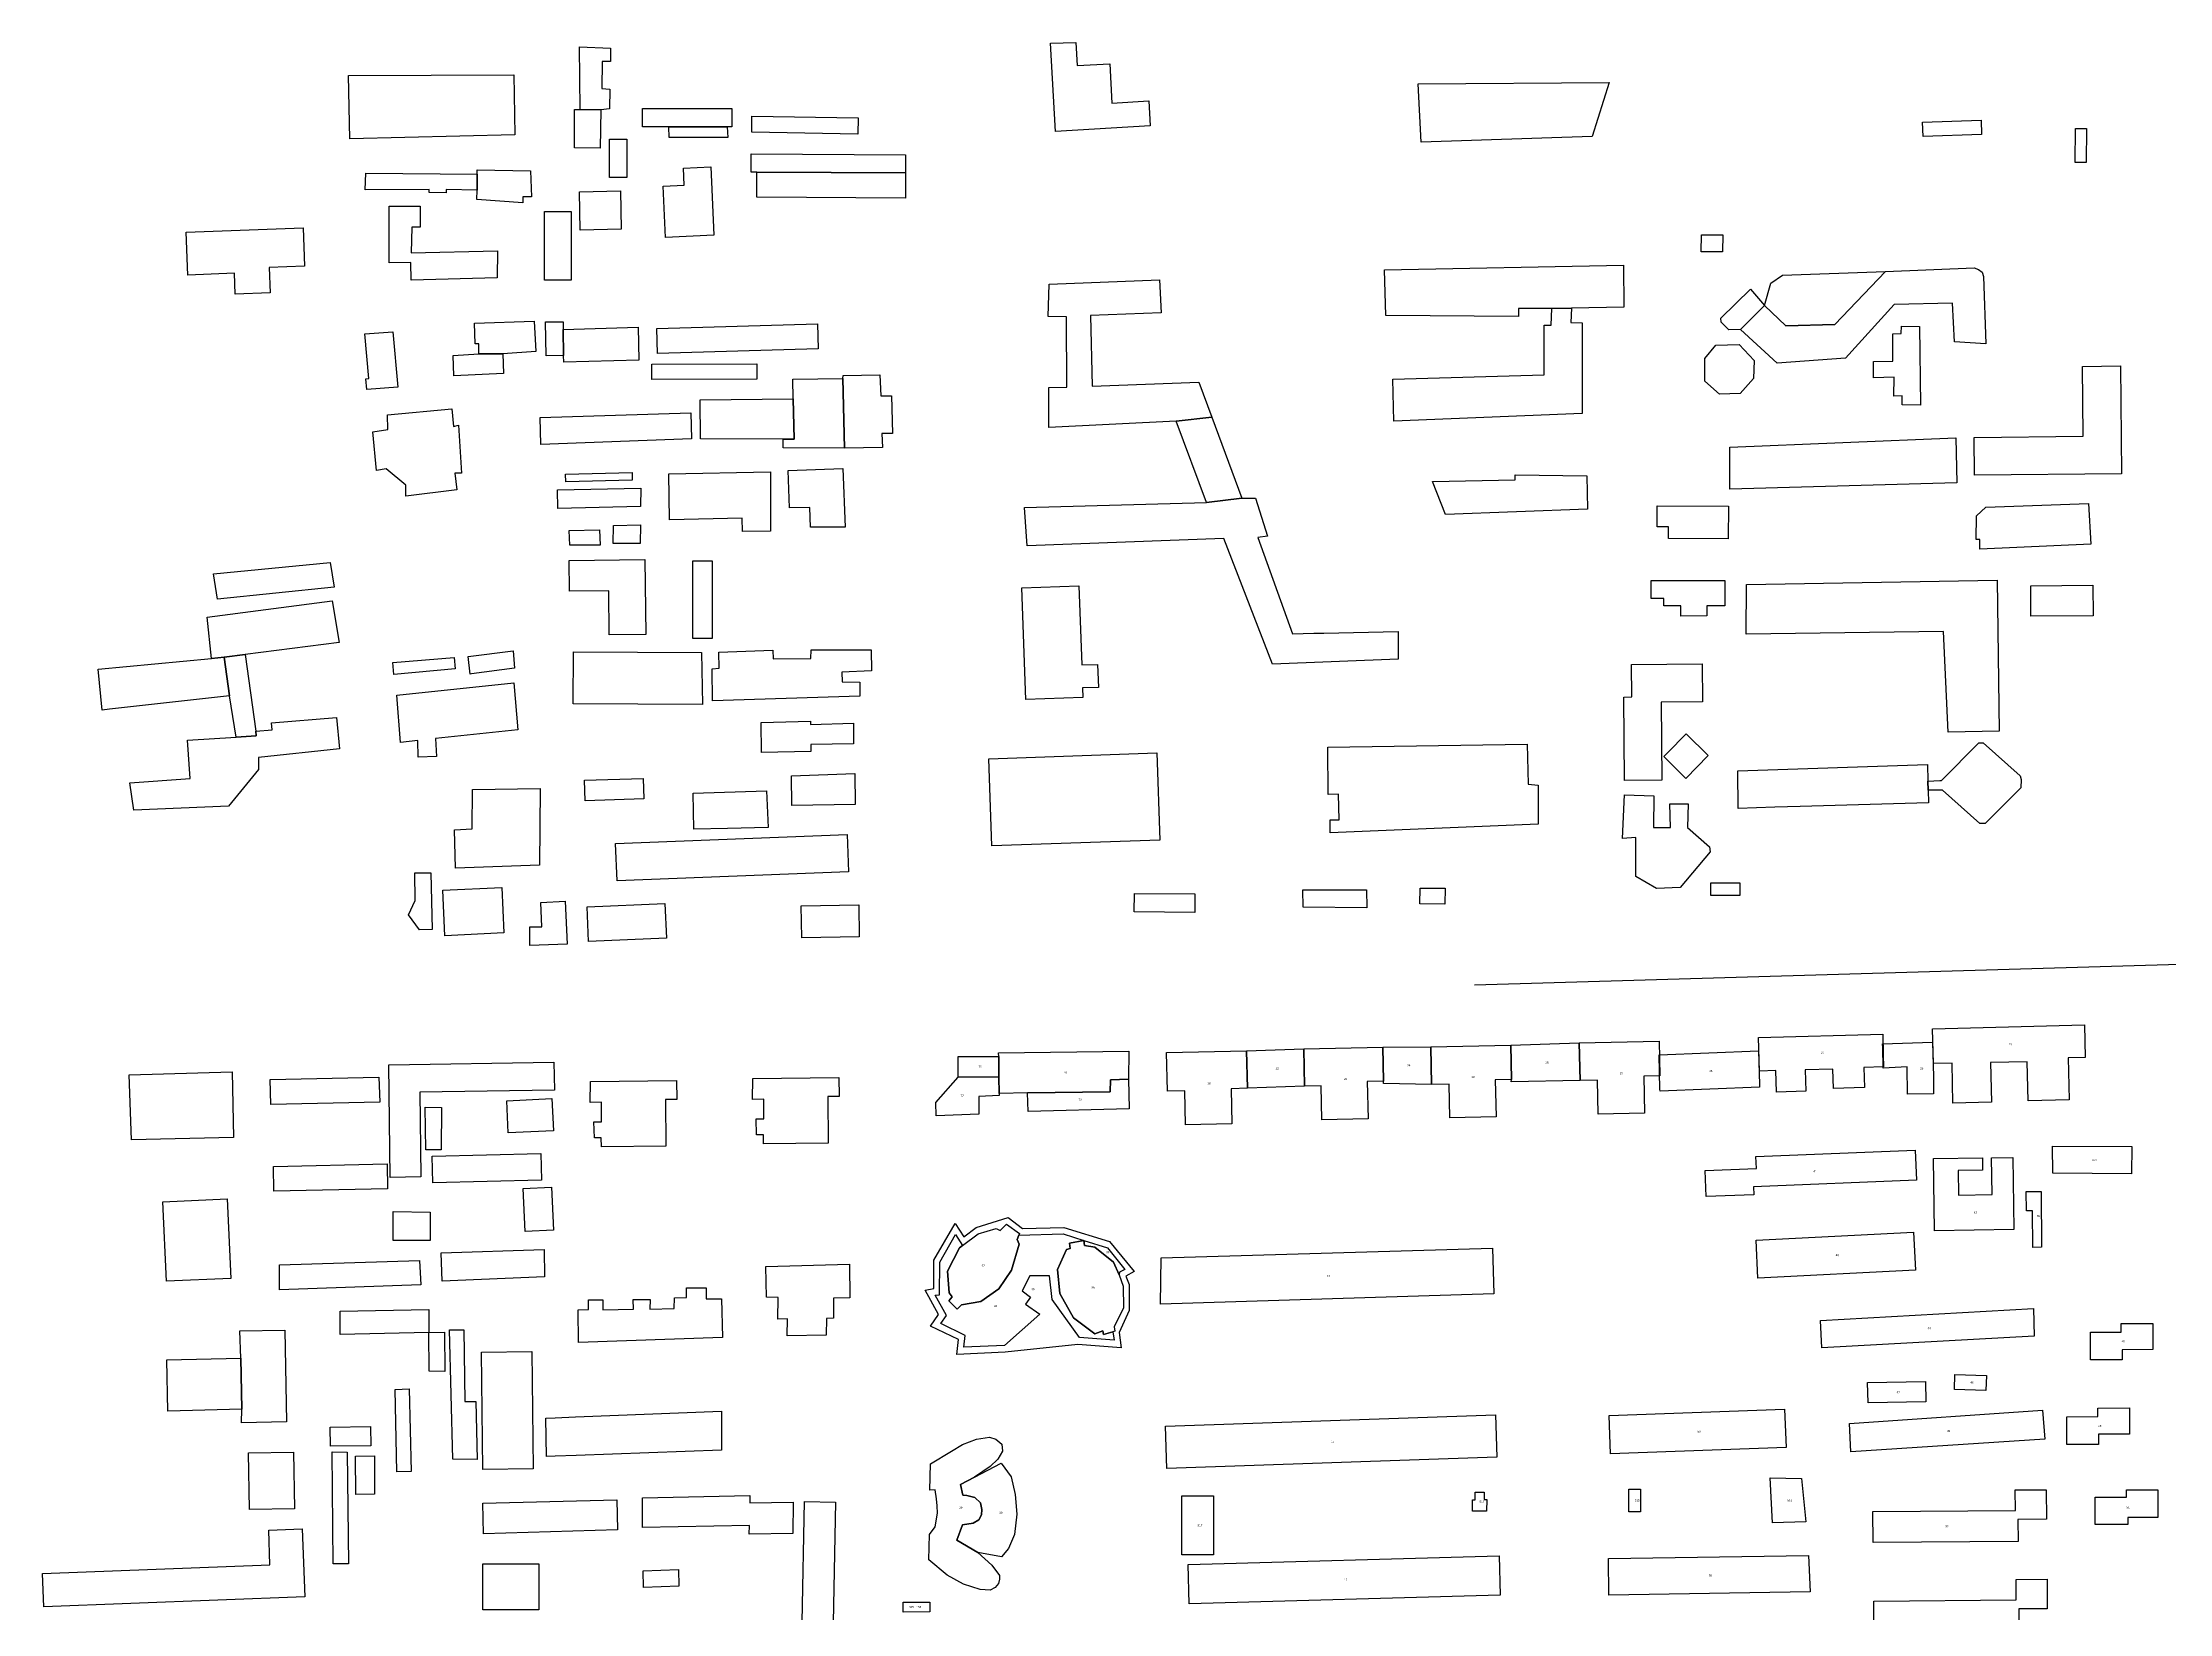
# Model space of a CAD drawing. Header units: inches. Extents: x 446772 to 450278, y 4426030 to 4428716.
# Drawn here: x 446772 to 447649, y 4427891 to 4428539 of the extents above; entities that cross this region are included whole.
import ezdxf

# ---------------------------------------------------------------- set-up
doc = ezdxf.new("R2010")
doc.units = ezdxf.units.IN
doc.header["$MEASUREMENT"] = 0
for name, color, linetype in [('BuildingCreator', 10, 'Continuous'), ('BuildingCreatorAnno', 10, 'Continuous'), ('BuildingNoTex', 10, 'Continuous'), ('Road3D', 10, 'Continuous')]:
    doc.layers.add(name, color=color, linetype=linetype)

msp = doc.modelspace()

# ---------------------------------------------------------------- linework, layer by layer
at = {"layer": 'BuildingCreator'}
for points in [[(447530.89, 4428130.2), (447531.05, 4428121.68), (447531.23, 4428116.66), (447523.13, 4428116.42), (447523.34, 4428108.11), (447510.57, 4428107.77), (447510.37, 4428115.7), (447498.96, 4428115.4), (447499.18, 4428106.6), (447487.03, 4428106.28), (447486.81, 4428115.12), (447480.01, 4428114.94), (447479.67, 4428128.81)], [(447614.18, 4428133.97), (447614.5, 4428120.57), (447607.43, 4428120.39), (447607.84, 4428103.04), (447590.91, 4428102.61), (447590.52, 4428118.78), (447575.41, 4428118.4), (447575.79, 4428102.12), (447559.9, 4428101.72), (447559.51, 4428118.24), (447551.83, 4428118.05), (447551.48, 4428132.4)], [(447149.47, 4428112.46), (447149.42, 4428120.86), (447166.17, 4428120.97), (447166.21, 4428112.56)], [(447212.27, 4428111.31), (447212.21, 4428106.29), (447178.07, 4428105.89), (447166.38, 4428105.65), (447166.21, 4428112.56), (447166.17, 4428120.97), (447166.14, 4428122.38), (447219.84, 4428123.19), (447219.76, 4428111.59)], [(447268.48, 4428123.24), (447268.83, 4428107.91), (447262.08, 4428107.55), (447262.37, 4428093.12), (447243.28, 4428092.73), (447243.02, 4428106.72), (447235.78, 4428106.57), (447235.47, 4428122.56)], [(447292.07, 4428124.11), (447292.39, 4428108.64), (447268.83, 4428107.91), (447268.48, 4428123.24)], [(447324.61, 4428124.78), (447324.88, 4428110.72), (447318.26, 4428110.58), (447318.55, 4428095.25), (447299.47, 4428094.86), (447299.2, 4428108.84), (447292.39, 4428108.64), (447292.07, 4428124.11)], [(447324.88, 4428110.72), (447324.61, 4428124.78), (447344.47, 4428124.95), (447344.77, 4428109.42), (447324.89, 4428109.77)], [(447377.41, 4428125.62), (447377.69, 4428111.44), (447371.06, 4428111.31), (447371.36, 4428095.98), (447352.28, 4428095.59), (447352.01, 4428109.57), (447344.77, 4428109.42), (447344.47, 4428124.95)], [(447377.69, 4428111.44), (447377.41, 4428125.62), (447405.73, 4428126.51), (447406.03, 4428110.99), (447377.67, 4428110.45)], [(447438.67, 4428127.19), (447438.94, 4428113.01), (447432.32, 4428112.87), (447432.61, 4428097.54), (447413.53, 4428097.15), (447413.26, 4428111.13), (447406.03, 4428110.99), (447405.73, 4428126.51)], [(447438.94, 4428107.45), (447438.67, 4428121.63), (447479.67, 4428123.26), (447480.01, 4428109.38), (447480.06, 4428108.31), (447439.03, 4428106.67)], [(447551.48, 4428126.85), (447551.83, 4428112.49), (447551.84, 4428105.53), (447541.16, 4428105.34), (447540.97, 4428116.66), (447531.05, 4428116.13), (447530.89, 4428124.64), (447530.88, 4428126.13)], [(447166.39, 4428104.84), (447157.92, 4428104.4), (447157.98, 4428097.11), (447140.33, 4428096.49), (447140.18, 4428101.94), (447149.47, 4428112.46), (447166.21, 4428112.56), (447166.38, 4428105.65)], [(447212.21, 4428106.29), (447212.27, 4428111.31), (447219.76, 4428111.59), (447220.07, 4428099.3), (447178.29, 4428098.29), (447178.07, 4428105.89)], [(447458.11, 4428063.12), (447457.69, 4428073.87), (447478.78, 4428074.73), (447478.59, 4428079.66), (447544.36, 4428082.33), (447544.85, 4428069.86), (447477.59, 4428067.14), (447477.72, 4428063.92)], [(447584.94, 4428049.55), (447552.24, 4428049.05), (447551.83, 4428078.82), (447572.01, 4428079.13), (447572.08, 4428074.04), (447562.01, 4428073.89), (447562.15, 4428063.8), (447576.02, 4428064.01), (447575.81, 4428079.18), (447584.53, 4428079.31)], [(447633.68, 4428083.82), (447633.6, 4428072.52), (447601.07, 4428072.75), (447601.02, 4428084.01)], [(447596.48, 4428042.22), (447592.81, 4428042.19), (447592.68, 4428057.28), (447590.17, 4428057.25), (447590.1, 4428065.23), (447596.27, 4428065.3)], [(447175.98, 4428049.92), (447193.06, 4428050.34), (447211.89, 4428044.62), (447222.12, 4428032.31), (447218.57, 4428030.27), (447219.96, 4428026.83), (447219.97, 4428016.18), (447215.94, 4428007.16), (447216.69, 4428000.74), (447198.8, 4428002.1), (447168.89, 4427998.95), (447148.96, 4427998.03), (447149.62, 4428004.21), (447138.02, 4428009.65), (447141.32, 4428014.56), (447135.83, 4428024.55), (447139.37, 4428025.22), (447139.45, 4428036.89), (447148.2, 4428051.99), (447151.83, 4428046.57), (447156.94, 4428050.39), (447170.09, 4428054.53)], [(447157.73, 4428047.8), (447165.18, 4428050), (447166.8, 4428049.22), (447169.43, 4428051.8), (447174.73, 4428047.89), (447174.44, 4428047.21), (447173.8, 4428045.4), (447174.6, 4428043.47), (447171.5, 4428032.77), (447166.27, 4428025.14), (447158.75, 4428019.92), (447150.79, 4428018.57), (447149.09, 4428016.71), (447145.63, 4428020.13), (447146.97, 4428021.78), (447145.75, 4428023.52), (447144.99, 4428032.38), (447149.93, 4428042.07), (447151.18, 4428042.99)], [(447213.81, 4428003.87), (447199.52, 4428005.06), (447188.18, 4428020.7), (447187.12, 4428030.49), (447179.01, 4428030.4), (447175.87, 4428024.22), (447179.36, 4428021.62), (447177.21, 4428018.8), (447183.12, 4428014.62), (447168.54, 4428001.8), (447151.79, 4428001.05), (447152.37, 4428005.89), (447142.23, 4428010.77), (447144.65, 4428014.06), (447139.96, 4428022.56), (447141.77, 4428022.65), (447141.86, 4428036.1), (447148.31, 4428047.47), (447151.18, 4428042.99), (447149.93, 4428042.07), (447144.99, 4428032.38), (447145.75, 4428023.52), (447146.97, 4428021.78), (447145.63, 4428020.13), (447149.09, 4428016.71), (447150.79, 4428018.57), (447158.75, 4428019.92), (447166.27, 4428025.14), (447171.5, 4428032.77), (447174.6, 4428043.47), (447173.8, 4428045.4), (447174.44, 4428047.21), (447192.74, 4428047.74), (447201.26, 4428045.06), (447195.39, 4428043.95), (447195.63, 4428041.69), (447194.09, 4428041.3), (447190.39, 4428033.06), (447191.4, 4428023.14), (447196.97, 4428013.12), (447205.89, 4428006.61), (447209.08, 4428007.79), (447209.38, 4428006.26), (447213.22, 4428007.43)], [(447217.58, 4428026.25), (447217.64, 4428017.3), (447213.86, 4428009.41), (447214.05, 4428007.66), (447213.22, 4428007.43), (447209.38, 4428006.26), (447209.08, 4428007.79), (447205.89, 4428006.61), (447196.97, 4428013.12), (447191.4, 4428023.14), (447190.39, 4428033.06), (447194.09, 4428041.3), (447195.63, 4428041.69), (447195.39, 4428043.95), (447201.26, 4428045.06), (447201.53, 4428042.92), (447205.84, 4428042.23), (447213.53, 4428036.13), (447215.82, 4428030.83)], [(447215.82, 4428030.83), (447213.53, 4428036.13), (447205.84, 4428042.23), (447201.53, 4428042.92), (447201.26, 4428045.06), (447211.05, 4428041.98), (447218.25, 4428033.11), (447215.98, 4428032)], [(447232.93, 4428018.84), (447233.23, 4428037.83), (447369.89, 4428041.82), (447370.43, 4428023)], [(447479.43, 4428029.47), (447478.64, 4428045.14), (447543.57, 4428048.53), (447544.37, 4428032.86)], [(447505.84, 4428000.72), (447505.25, 4428012.11), (447593.14, 4428017.05), (447593.4, 4428005.62)], [(447616.59, 4427995.76), (447616.59, 4428007.27), (447629.3, 4428007.29), (447629.3, 4428010.84), (447642.34, 4428010.86), (447642.34, 4428000.02), (447629.64, 4428000.01), (447629.64, 4427995.77)], [(447573.49, 4427983.24), (447560.49, 4427983.64), (447560.68, 4427989.73), (447573.68, 4427989.33)], [(447524.84, 4427978.09), (447524.69, 4427986.43), (447548.54, 4427986.88), (447548.69, 4427978.53)], [(447235.56, 4427951.05), (447234.99, 4427968.51), (447371.09, 4427973.18), (447371.66, 4427955.72)], [(447418.53, 4427957.03), (447418, 4427972.81), (447490.37, 4427975.5), (447491.11, 4427959.62)], [(447517.74, 4427957.92), (447517.22, 4427969.58), (447596.86, 4427975.1), (447597.78, 4427963.15)], [(447632.68, 4427965.12), (447619.98, 4427965.11), (447619.98, 4427960.87), (447606.93, 4427960.86), (447606.93, 4427972.37), (447619.64, 4427972.39), (447619.64, 4427975.95), (447632.68, 4427975.96)], [(447146.68, 4427958.15), (447151.27, 4427960.86), (447157.04, 4427963.05), (447162.41, 4427963.91), (447165.04, 4427963.07), (447167.4, 4427961.1), (447167.75, 4427958.2), (447165.86, 4427954.81), (447162.64, 4427951.83), (447156.14, 4427947.37), (447150.44, 4427944.34), (447151.43, 4427940.04), (447153, 4427939.85), (447156.37, 4427939.09), (447158.66, 4427936.83), (447159.23, 4427934.15), (447159.05, 4427931.84), (447157.96, 4427929.79), (447155.67, 4427928.41), (447151.21, 4427927.72), (447148.85, 4427921.48), (447157.61, 4427916.36), (447163.39, 4427911.18), (447166.46, 4427906.84), (447166.56, 4427905.35), (447166.07, 4427903.63), (447164.68, 4427901.95), (447162.61, 4427900.79), (447158.5, 4427901.08), (447151.66, 4427903.33), (447144.95, 4427907), (447137.28, 4427913.34), (447137.61, 4427923.79), (447140.01, 4427926.9), (447140.88, 4427932.52), (447140.75, 4427935.65), (447140.47, 4427938.55), (447139.99, 4427942.23), (447137.77, 4427942.03), (447138.01, 4427952.87)], [(447150.44, 4427944.34), (447156.14, 4427947.37), (447167.18, 4427953.21), (447171.3, 4427947.53), (447173.01, 4427940.3), (447173.72, 4427932.2), (447172.73, 4427923.83), (447170.17, 4427918), (447167.32, 4427914.59), (447157.61, 4427916.36), (447148.85, 4427921.48), (447151.21, 4427927.72), (447155.67, 4427928.41), (447157.96, 4427929.79), (447159.05, 4427931.84), (447159.23, 4427934.15), (447158.66, 4427936.83), (447156.37, 4427939.09), (447153, 4427939.85), (447151.43, 4427940.04)], [(447485.39, 4427928.57), (447484.52, 4427947.13), (447497.41, 4427946.93), (447499.16, 4427929.03)], [(447241.76, 4427915.42), (447241.76, 4427939.67), (447254.73, 4427939.69), (447254.73, 4427915.44)], [(447366.49, 4427938.27), (447367.55, 4427938.27), (447367.5, 4427933.35), (447361.61, 4427933.34), (447361.61, 4427938.12), (447362.76, 4427938.1), (447362.73, 4427941.25), (447366.49, 4427941.31)], [(447426.22, 4427933.1), (447426.13, 4427942.47), (447430.95, 4427942.52), (447431.04, 4427933.16)], [(447526.92, 4427920.48), (447526.85, 4427933.26), (447585.63, 4427933.68), (447585.58, 4427942.15), (447598.4, 4427942.24), (447598.47, 4427930.06), (447586.72, 4427929.97), (447586.77, 4427920.9)], [(447618.62, 4427927.85), (447618.62, 4427939.19), (447631.5, 4427939.21), (447631.5, 4427942.26), (447644.37, 4427942.27), (447644.37, 4427930.76), (447632.01, 4427930.74), (447632.01, 4427927.86)], [(447244.73, 4427895.22), (447244.3, 4427911.44), (447372.68, 4427915.02), (447373.11, 4427898.81)], [(447417.87, 4427898.76), (447417.72, 4427913.86), (447500.28, 4427915.06), (447500.95, 4427900.18)], [(447527.26, 4427883.57), (447527.19, 4427896.35), (447585.96, 4427896.77), (447585.92, 4427905.24), (447598.74, 4427905.33), (447598.81, 4427893.15), (447587.06, 4427893.06), (447587.11, 4427883.99)], [(447126.71, 4427891.81), (447126.71, 4427895.9), (447137.82, 4427895.91), (447137.82, 4427891.83)], [(447126.71, 4427891.81), (447126.71, 4427895.9), (447137.82, 4427895.91), (447137.82, 4427891.83)]]:
    msp.add_lwpolyline(points, close=True, dxfattribs=at)
at = {"layer": 'BuildingNoTex'}
for points in [[(447006.05, 4428536.85), (447006.01, 4428531.3), (447002.51, 4428531.32), (447002.43, 4428520.11), (447005.67, 4428519.87), (447005.62, 4428511.77), (447001.98, 4428511.34), (446993.53, 4428511.48), (446993.15, 4428537.36)], [(447198.05, 4428539.11), (447198.6, 4428529.61), (447211.96, 4428530.4), (447212.89, 4428514.18), (447228.06, 4428515.07), (447228.65, 4428504.79), (447189.6, 4428502.49), (447187.54, 4428538.81)], [(446966.53, 4428501.03), (446898.52, 4428499.35), (446897.92, 4428525.58), (446966.15, 4428525.82)], [(447411.06, 4428500.34), (447340.46, 4428498.08), (447339.22, 4428522.05), (447418.09, 4428522.67)], [(447001.98, 4428511.34), (447001.7, 4428495.58), (446991.19, 4428495.64), (446991.13, 4428511.51), (446993.53, 4428511.48)], [(447056.02, 4428511.92), (447056.05, 4428504.37), (447054.16, 4428504.38), (447030.14, 4428504.31), (447019.21, 4428504.35), (447019.18, 4428511.9)], [(447108.16, 4428508.06), (447108.02, 4428501.29), (447064.27, 4428502.2), (447064.33, 4428508.69)], [(447571.66, 4428501.15), (447547.53, 4428500.34), (447547.33, 4428506.33), (447571.47, 4428507.14)], [(447012.81, 4428483.41), (447005.57, 4428483.4), (447005.58, 4428499.2), (447012.81, 4428499.21)], [(447054.39, 4428499.95), (447030.21, 4428499.91), (447030.14, 4428504.31), (447054.16, 4428504.38)], [(447615.05, 4428503.65), (447614.84, 4428489.59), (447610.25, 4428489.66), (447610.47, 4428503.72)], [(447127.73, 4428492.87), (447127.67, 4428485.32), (447066.32, 4428485.68), (447064, 4428485.67), (447064.05, 4428493.22)], [(446950.94, 4428478.25), (446938.16, 4428478.47), (446938.15, 4428477.14), (446931.14, 4428477.29), (446931.15, 4428478.51), (446904.73, 4428478.43), (446905.04, 4428485.2), (446951.03, 4428484.83)], [(446973.02, 4428486.2), (446973.38, 4428475.43), (446969.79, 4428475.45), (446969.85, 4428473.01), (446950.89, 4428474.34), (446950.94, 4428478.25), (446951.03, 4428484.83), (446951.06, 4428486.66)], [(447048.6, 4428459.63), (447028.66, 4428458.75), (447027.76, 4428479.92), (447036.41, 4428480.31), (447036.11, 4428487.32), (447047.4, 4428487.82)], [(447127.67, 4428485.32), (447127.68, 4428474.96), (447066.4, 4428475.3), (447066.32, 4428485.68)], [(446927.53, 4428471.66), (446927.47, 4428463), (446923.97, 4428463.02), (446923.72, 4428452.37), (446959.37, 4428453.17), (446959.29, 4428442.07), (446923.81, 4428441.05), (446923.69, 4428448.37), (446914.72, 4428448.31), (446914.71, 4428471.62)], [(447010.4, 4428462.11), (446993.51, 4428461.74), (446993.19, 4428477.59), (447010.08, 4428477.96)], [(446865.12, 4428446.3), (446865.52, 4428435.85), (446851.19, 4428435.28), (446850.86, 4428443.96), (446831.62, 4428443.19), (446830.94, 4428460.84), (446879.18, 4428462.76), (446879.79, 4428446.88)], [(446989.83, 4428469.46), (446989.83, 4428441.13), (446978.78, 4428441.11), (446978.78, 4428469.45)], [(447464.92, 4428459.82), (447464.87, 4428452.8), (447456.03, 4428452.85), (447456.08, 4428459.87)], [(447402.45, 4428429.58), (447394.38, 4428429.47), (447380.59, 4428429.39), (447380.57, 4428426.11), (447325.93, 4428426.48), (447325.37, 4428445.44), (447424.02, 4428447.23), (447424.13, 4428429.94)], [(447572.5, 4428442.58), (447573.42, 4428414.87), (447560.54, 4428415.63), (447559.74, 4428431.67), (447535.7, 4428431.01), (447515.6, 4428408.89), (447487.41, 4428406.89), (447472.29, 4428420.83), (447482.18, 4428430.68), (447490.98, 4428422.32), (447511.11, 4428422.83), (447532.04, 4428444.72), (447568.67, 4428446.19), (447570.47, 4428445.52), (447571.9, 4428444.39)], [(447532.04, 4428444.72), (447511.11, 4428422.83), (447490.98, 4428422.32), (447482.18, 4428430.68), (447484.7, 4428439.81), (447489.56, 4428443.21)], [(447204.1, 4428426.51), (447204.75, 4428397.42), (447248.69, 4428399.06), (447254.06, 4428384.63), (447239.43, 4428382.91), (447186.92, 4428380.4), (447186.89, 4428396.87), (447194.23, 4428396.92), (447194.18, 4428426), (447186.65, 4428426.14), (447187.04, 4428439.52), (447232.58, 4428441.22), (447233.25, 4428427.68)], [(447472.29, 4428420.83), (447467.39, 4428420.68), (447464.23, 4428423.84), (447464.09, 4428425.5), (447476.32, 4428437.38), (447482.18, 4428430.68)], [(447394.38, 4428429.47), (447402.45, 4428429.58), (447402.24, 4428423.59), (447406.95, 4428423.54), (447406.97, 4428386.16), (447329.19, 4428382.92), (447328.78, 4428400.28), (447391.21, 4428402.12), (447391.24, 4428422.49), (447394.13, 4428422.49)], [(446918.3, 4428396.99), (446905.47, 4428395.95), (446905.07, 4428400.39), (446906.36, 4428400.49), (446904.69, 4428418.93), (446916.15, 4428419.87)], [(446975.15, 4428411.67), (446961.52, 4428410.77), (446951.64, 4428410.69), (446951.67, 4428414.8), (446950.22, 4428414.81), (446949.85, 4428423.35), (446974.47, 4428424.22)], [(446986.6, 4428410.08), (446979.43, 4428409.97), (446979.24, 4428423.87), (446986.41, 4428423.98), (446986.46, 4428420.81)], [(447017.71, 4428408.1), (446986.74, 4428407.32), (446986.6, 4428410.08), (446986.46, 4428420.81), (447017.39, 4428421.72)], [(447091.74, 4428412.79), (447025.36, 4428410.86), (447025.08, 4428421.17), (447091.45, 4428423.1)], [(447546.05, 4428422.05), (447546.52, 4428389.49), (447538.97, 4428389.66), (447538.97, 4428393.36), (447535.56, 4428393.25), (447535.66, 4428401.11), (447527.08, 4428400.89), (447527.08, 4428407.6), (447535.14, 4428407.72), (447535.04, 4428418.98), (447538.51, 4428419.13), (447538.61, 4428422.13)], [(446961.8, 4428402.55), (446941.36, 4428401.67), (446941.08, 4428409.99), (446951.64, 4428410.69), (446961.52, 4428410.77)], [(447472.04, 4428394.34), (447463.56, 4428394.12), (447457.57, 4428399.48), (447457.57, 4428408.79), (447462.12, 4428414.37), (447471.63, 4428414.59), (447477.83, 4428407.99), (447477.63, 4428400.54)], [(447066.4, 4428400.24), (447023.07, 4428400.17), (447023.07, 4428406.5), (447066.4, 4428406.57)], [(447101.87, 4428400.5), (447102.51, 4428371.79), (447077.29, 4428372), (447077.25, 4428375.49), (447081.81, 4428375.48), (447081.44, 4428392.11), (447081.29, 4428400.26)], [(447121.98, 4428393.44), (447122.38, 4428377.9), (447118.02, 4428377.92), (447118.24, 4428372.04), (447102.51, 4428371.79), (447101.87, 4428400.5), (447101.95, 4428401.76), (447117.17, 4428402.01), (447117.53, 4428393.46)], [(447629.39, 4428361.28), (447568.77, 4428360.64), (447568.62, 4428376.27), (447613.67, 4428376.75), (447613.4, 4428405.55), (447628.98, 4428405.72)], [(447081.81, 4428375.48), (447077.25, 4428375.49), (447043.2, 4428375.7), (447043.04, 4428391.71), (447081.44, 4428392.11)], [(446940.52, 4428387.99), (446941.26, 4428380.82), (446943.28, 4428381.37), (446944.57, 4428361.51), (446941.81, 4428361.5), (446942.54, 4428354.7), (446921.56, 4428352.09), (446921.56, 4428356.5), (446913.46, 4428363.3), (446909.41, 4428362.55), (446907.94, 4428378.55), (446914.2, 4428379.48), (446914.01, 4428385.55)], [(447039.37, 4428375.61), (446977.21, 4428373.39), (446977.03, 4428384.49), (447039.19, 4428386.37)], [(447254.06, 4428384.63), (447266.47, 4428351.23), (447251.85, 4428349.43), (447239.43, 4428382.91)], [(447467.89, 4428354.89), (447467.89, 4428372.25), (447561.13, 4428376.05), (447561.51, 4428357.47)], [(447014.92, 4428358.66), (446987.57, 4428357.92), (446987.42, 4428361.14), (447014.95, 4428361.77)], [(447072.07, 4428362.02), (447071.98, 4428337.6), (447060.52, 4428337.44), (447060.39, 4428342.99), (447030.38, 4428342.27), (447030.01, 4428361.25)], [(447101.93, 4428363.48), (447102.78, 4428339.28), (447088.59, 4428339.25), (447088.22, 4428347.35), (447079.85, 4428347.18), (447079.36, 4428362.61)], [(447409.07, 4428346.61), (447350.55, 4428344.46), (447345.17, 4428358.09), (447379.29, 4428358.76), (447379.25, 4428360.83), (447408.87, 4428360.45)], [(446984.12, 4428354.69), (447018.47, 4428355.34), (447018.42, 4428347.75), (446984.22, 4428346.96)], [(447266.47, 4428351.23), (447272.11, 4428351.2), (447277.03, 4428335.52), (447273.03, 4428334.99), (447287.36, 4428295.28), (447296.25, 4428295.46), (447300.35, 4428295.54), (447331.04, 4428296.15), (447331.01, 4428284.83), (447279.18, 4428282.71), (447259.01, 4428334.51), (447177.87, 4428331.52), (447176.87, 4428347.4), (447251.85, 4428349.43)], [(447467.27, 4428347.9), (447467.18, 4428334.46), (447442.47, 4428334.6), (447442.51, 4428339.39), (447437.85, 4428339.41), (447437.91, 4428348.06)], [(447615.81, 4428349.03), (447616.72, 4428332.26), (447570.99, 4428330.19), (447570.93, 4428334.19), (447569.52, 4428334.15), (447569.55, 4428343.85), (447573.5, 4428347.49)], [(447018.3, 4428332.54), (447007.1, 4428332.49), (447007.25, 4428339.96), (447018.44, 4428340.14)], [(447001.75, 4428331.86), (446989.18, 4428331.81), (446988.97, 4428337.92), (447001.5, 4428338.13)], [(446891.93, 4428314.53), (446843.84, 4428309.5), (446842.19, 4428320.01), (446890.28, 4428324.62)], [(447020.2, 4428325.91), (447020.57, 4428295), (447005.48, 4428294.79), (447005.27, 4428313.03), (446989.05, 4428312.82), (446988.9, 4428325.5)], [(447047.97, 4428293.33), (447039.95, 4428293.31), (447039.95, 4428325.37), (447047.97, 4428325.38)], [(447199.3, 4428315.08), (447200.48, 4428282.4), (447206.94, 4428282.64), (447207.28, 4428273.15), (447200.75, 4428272.91), (447200.89, 4428268.99), (447177.3, 4428268.11), (447175.65, 4428314.2)], [(447465.83, 4428317.3), (447465.83, 4428306.76), (447458.38, 4428306.75), (447458.38, 4428302.62), (447447.63, 4428302.6), (447447.63, 4428306.74), (447440.6, 4428306.73), (447440.6, 4428309.83), (447435.43, 4428309.82), (447435.43, 4428317.26)], [(447578.17, 4428317.44), (447578.91, 4428255.17), (447557.88, 4428254.73), (447556.03, 4428296.26), (447474.59, 4428295.05), (447474.73, 4428315.59)], [(447617.7, 4428302.71), (447592.06, 4428302.47), (447591.96, 4428315.07), (447617.6, 4428315.31)], [(446893.99, 4428291.63), (446855.31, 4428286.69), (446846.54, 4428285.57), (446841.35, 4428285.08), (446839.54, 4428302.09), (446891.11, 4428308.88)], [(446859.83, 4428253.24), (446851.52, 4428252.69), (446848.83, 4428269.7), (446846.54, 4428285.57), (446855.31, 4428286.69), (446859.64, 4428255.08)], [(446948.67, 4428278.77), (446948.07, 4428278.55), (446947.27, 4428285.88), (446965.9, 4428288.22), (446966.45, 4428281.11)], [(446990.57, 4428266.33), (446990.72, 4428287.86), (447043.6, 4428287.57), (447043.94, 4428266.04)], [(447113.52, 4428288.62), (447113.71, 4428279.96), (447101.4, 4428279.48), (447101.55, 4428275.48), (447108.9, 4428275.33), (447108.85, 4428269.56), (447048.15, 4428267.67), (447047.9, 4428280.88), (447050.81, 4428281.09), (447050.77, 4428287.75), (447073, 4428288.51), (447073.06, 4428284.96), (447088.71, 4428285.1), (447088.73, 4428288.65)], [(446848.83, 4428269.7), (446799.36, 4428264.12), (446796.21, 4428263.78), (446794.6, 4428280.7), (446841.35, 4428285.08), (446846.54, 4428285.57)], [(446941.88, 4428280.78), (446916.56, 4428278.47), (446916.26, 4428283.47), (446941.57, 4428285.55)], [(447439.76, 4428234.91), (447424.4, 4428234.78), (447424.15, 4428269.19), (447427.36, 4428269.21), (447427.26, 4428282.64), (447456.42, 4428282.88), (447456.53, 4428267.2), (447439.53, 4428267.06)], [(446933.81, 4428252.07), (446934.18, 4428244.63), (446926.66, 4428244.33), (446926.54, 4428251.22), (446919.43, 4428250.48), (446917.78, 4428270.02), (446966.11, 4428275.09), (446967.77, 4428255.65)], [(446848.41, 4428224.15), (446809.3, 4428222.46), (446807.71, 4428233.84), (446832.57, 4428235.53), (446831.47, 4428251.36), (446851.52, 4428252.69), (446859.83, 4428253.24), (446859.64, 4428255.08), (446866.45, 4428255.65), (446866.08, 4428258.5), (446892.97, 4428260.75), (446894.26, 4428247.78), (446860.75, 4428244.23), (446860.75, 4428239.26)], [(447088.52, 4428259.23), (447088.51, 4428257.79), (447106.21, 4428258.36), (447106.32, 4428249.92), (447088.71, 4428249.58), (447088.69, 4428246.69), (447068.35, 4428246.25), (447068.18, 4428258.68)], [(447458.95, 4428245.03), (447449.68, 4428235.63), (447440.57, 4428244.59), (447442.09, 4428246.13), (447449.84, 4428253.99)], [(447232.65, 4428210.2), (447163.31, 4428207.82), (447162.13, 4428243.73), (447231.46, 4428246.11)], [(447388.81, 4428232.86), (447388.81, 4428216.74), (447302.87, 4428213.21), (447302.87, 4428218.59), (447306.59, 4428218.59), (447306.39, 4428229.13), (447302.05, 4428228.92), (447301.94, 4428248.45), (447384.26, 4428249.81), (447384.67, 4428233.27)], [(447549.63, 4428230.78), (447549.56, 4428234.53), (447554.48, 4428234.69), (447555.16, 4428234.69), (447570.57, 4428250.36), (447572.36, 4428250.35), (447587.62, 4428236.63), (447588.08, 4428235.16), (447587.96, 4428231.73), (447573.24, 4428217.05), (447570.93, 4428217.06), (447555.56, 4428230.8), (447555.05, 4428230.8)], [(447019.79, 4428227.21), (446995.59, 4428226.42), (446995.32, 4428234.86), (447019.53, 4428235.65)], [(447106.98, 4428224.82), (447080.83, 4428224.41), (447080.74, 4428236.73), (447106.82, 4428237.59)], [(447549.73, 4428225.5), (447496.87, 4428223.97), (447486.35, 4428223.7), (447471.31, 4428223.23), (447471.16, 4428238.77), (447549.43, 4428241.41), (447549.56, 4428234.53), (447549.63, 4428230.78)], [(446976.68, 4428199.78), (446942.06, 4428198.62), (446941.69, 4428214.45), (446948.97, 4428214.88), (446949.06, 4428231.02), (446977.05, 4428231.43)], [(447054.25, 4428214.96), (447040.4, 4428214.7), (447040.16, 4428229.58), (447070.43, 4428230.52), (447071.01, 4428215.42)], [(447436.51, 4428228.44), (447436.31, 4428215.42), (447443.34, 4428215.43), (447443.13, 4428225.15), (447450.58, 4428225.16), (447450.37, 4428215.44), (447459.47, 4428207.39), (447459.67, 4428205.32), (447447.27, 4428190.63), (447437.55, 4428190.21), (447429.07, 4428195.15), (447429.07, 4428211.28), (447423.48, 4428210.86), (447424.31, 4428228.84)], [(447104.22, 4428197.14), (447008.69, 4428193.38), (447008.11, 4428208.77), (447103.64, 4428212.53)], [(446932.41, 4428173.32), (446927.25, 4428173.13), (446922.7, 4428179.38), (446925.41, 4428185.27), (446925.26, 4428196.67), (446931.85, 4428196.69)], [(446962.06, 4428171.89), (446937.68, 4428170.76), (446936.84, 4428189.52), (446961.22, 4428190.65)], [(447339.97, 4428183.91), (447340.01, 4428190.34), (447350.34, 4428190.42), (447350.18, 4428183.71)], [(447472, 4428187.35), (447459.97, 4428187.33), (447459.97, 4428192.6), (447472, 4428192.62)], [(446988.18, 4428167.28), (446972.74, 4428166.67), (446972.71, 4428174.42), (446977.66, 4428174.39), (446977.26, 4428184.47), (446987.29, 4428185)], [(447029.1, 4428169.79), (446996.94, 4428168.35), (446996.32, 4428182.62), (447028.48, 4428184.05)], [(447108.64, 4428170.28), (447084.91, 4428169.88), (447084.71, 4428183.12), (447108.44, 4428183.52)], [(447222.05, 4428180.6), (447222.19, 4428188.2), (447247.05, 4428188.06), (447247.08, 4428180.35)], [(447291.77, 4428182.5), (447291.72, 4428189.63), (447317.96, 4428189.62), (447318.02, 4428182.22)], [(446850.43, 4428087.47), (446808.34, 4428086.57), (446807.48, 4428113.31), (446849.97, 4428114.63)], [(446865.63, 4428111.45), (446910.45, 4428112.47), (446910.82, 4428102.15), (446865.85, 4428101.13)], [(446927.81, 4428071.26), (446915.11, 4428071.07), (446914.49, 4428117.51), (446982.69, 4428118.53), (446982.84, 4428107.01), (446927.34, 4428106.18)], [(447033.24, 4428111.03), (447033.41, 4428103.13), (447028.7, 4428103.17), (447028.83, 4428083.89), (447002.23, 4428083.61), (447002.22, 4428087.36), (446999.34, 4428087.42), (446999.19, 4428094.02), (447002.31, 4428093.93), (447002.32, 4428102.07), (446997.66, 4428101.96), (446997.72, 4428110.59)], [(447100.2, 4428112.26), (447100.37, 4428104.36), (447095.66, 4428104.4), (447095.8, 4428085.12), (447069.2, 4428084.84), (447069.19, 4428088.59), (447066.31, 4428088.65), (447066.15, 4428095.25), (447069.27, 4428095.16), (447069.29, 4428103.3), (447064.63, 4428103.19), (447064.69, 4428111.82)], [(446963.21, 4428102.7), (446981.86, 4428103.54), (446982.43, 4428090.33), (446963.78, 4428089.5)], [(446936.18, 4428082.49), (446929.88, 4428082.48), (446929.59, 4428100.05), (446936.33, 4428099.89)], [(446914.04, 4428066.38), (446867.13, 4428065.34), (446866.92, 4428075.56), (446913.83, 4428076.61)], [(446977.48, 4428069.92), (446932.7, 4428068.87), (446932.45, 4428079.84), (446977.24, 4428080.89)], [(446969.97, 4428066.51), (446981.68, 4428067.05), (446982.46, 4428049.27), (446970.75, 4428048.73)], [(446821.35, 4428061.05), (446847.89, 4428062.25), (446849.31, 4428029.41), (446822.77, 4428028.22)], [(446931.64, 4428056.74), (446931.67, 4428045), (446916.32, 4428045.02), (446916.37, 4428056.98)], [(446978.8, 4428030.02), (446936.56, 4428028.25), (446936.13, 4428039.91), (446978.63, 4428041.34)], [(446927.79, 4428026.78), (446869.48, 4428024.76), (446869.46, 4428034.98), (446927.26, 4428036.77)], [(447104.57, 4428035.3), (447104.75, 4428021.38), (447097.97, 4428021.29), (447097.96, 4428012.95), (447095.07, 4428012.81), (447094.97, 4428006.03), (447078.84, 4428005.66), (447078.98, 4428012.68), (447075.09, 4428012.58), (447075.16, 4428021.57), (447070.42, 4428021.72), (447070.13, 4428034.38)], [(446992.68, 4428016.51), (446996.95, 4428016.55), (446996.89, 4428020.55), (447002.82, 4428020.58), (447002.88, 4428016.39), (447015.45, 4428016.76), (447015.39, 4428020.7), (447022.31, 4428020.66), (447022.24, 4428016.66), (447032.34, 4428017.06), (447032.42, 4428021.44), (447037.31, 4428021.56), (447037.33, 4428025.51), (447045.49, 4428025.46), (447045.46, 4428021.03), (447051.86, 4428021.02), (447052.18, 4428005.1), (446992.78, 4428002.96)], [(446894.42, 4428015.9), (446931.08, 4428016.64), (446931.07, 4428007.04), (446894.41, 4428006.26)], [(446853.07, 4428007.73), (446871.69, 4428008.09), (446872.36, 4427970.21), (446853.74, 4427969.85), (446853.92, 4427975.43), (446853.46, 4427996.54)], [(446931.07, 4428007.04), (446937.47, 4428007.24), (446937.66, 4427991.01), (446931.14, 4427991.12)], [(446939.59, 4428008.13), (446945.51, 4428008.17), (446945.91, 4427978.61), (446950.49, 4427978.59), (446951.05, 4427954.75), (446940.91, 4427954.81)], [(446974.06, 4427950.91), (446953.39, 4427950.63), (446952.81, 4427998.95), (446973.48, 4427999.23)], [(446822.89, 4427995.82), (446853.46, 4427996.54), (446853.92, 4427975.43), (446823.36, 4427974.71)], [(446922.88, 4427983.91), (446923.72, 4427949.82), (446917.8, 4427949.68), (446917.2, 4427983.63)], [(447051.75, 4427958.53), (446991.81, 4427956.39), (446983.2, 4427956.09), (446979.56, 4427955.96), (446979.38, 4427971.76), (446983.11, 4427971.9), (446991.63, 4427972.25), (447051.76, 4427974.65)], [(446890.47, 4427960.22), (446890.4, 4427968.02), (446906.95, 4427968.28), (446907.13, 4427960.4)], [(446875.61, 4427934.38), (446857.05, 4427934.04), (446856.66, 4427957.43), (446875.22, 4427957.76)], [(446897.97, 4427911.64), (446891.57, 4427911.64), (446891.23, 4427957.82), (446897.33, 4427957.75)], [(446900.82, 4427956.04), (446908.61, 4427956.24), (446908.62, 4427940.48), (446900.89, 4427940.28)], [(447008.9, 4427925.71), (446953.58, 4427924.12), (446953.33, 4427936.67), (447008.65, 4427938.14)], [(447063.47, 4427939.81), (447063.45, 4427936.81), (447081.31, 4427937.16), (447081.22, 4427924.17), (447063.27, 4427923.94), (447063.29, 4427927.49), (447019.18, 4427926.62), (447019.27, 4427938.94)], [(447098.82, 4427937.14), (447097.85, 4427887.43), (447085.07, 4427887.66), (447086.04, 4427937.36)], [(446879.87, 4427898.08), (446772.18, 4427893.91), (446771.67, 4427907.67), (446865.51, 4427911.31), (446864.98, 4427925.58), (446878.83, 4427926.12)], [(446976.4, 4427892.75), (446953.27, 4427892.71), (446953.27, 4427911.66), (446976.4, 4427911.7)], [(447034.25, 4427902.42), (447019.68, 4427901.94), (447019.46, 4427908.83), (447034.03, 4427909.31)]]:
    msp.add_lwpolyline(points, close=True, dxfattribs=at)
at = {"layer": 'Road3D'}
msp.add_line((447362.51, 4428150.42, 50), (447658.23, 4428159.21, 50), dxfattribs=at)

# ---------------------------------------------------------------- texts
at = {"layer": 'BuildingCreatorAnno', "color": 7}
for s, p in [('27', (447505.43, 4428122.11)), ('21', (447583, 4428125.47)), ('76', (447157.82, 4428116.29)), ('78', (447192.99, 4428113.99)), ('22', (447280.44, 4428115.55)), ('23', (447308.6, 4428111.23)), ('24', (447334.69, 4428116.81)), ('19', (447361.19, 4428112.06)), ('25', (447391.72, 4428117.97)), ('20', (447422.45, 4428113.63)), ('26', (447459.33, 4428114.54)), ('28', (447546.36, 4428115.55)), ('77', (447150.46, 4428104.28)), ('79', (447199.06, 4428102.76)), ('18', (447252.25, 4428109.46)), ('676', (447617.34, 4428077.86)), ('41', (447502.26, 4428073.11)), ('42', (447568.49, 4428056.17)), ('507', (447594.53, 4428054.76)), ('37', (447159.14, 4428034.22)), ('38', (447210.51, 4428039.81)), ('43', (447511.5, 4428038.58)), ('36', (447179.66, 4428024.56)), ('39', (447204.39, 4428025.13)), ('16', (447301.66, 4428029.94)), ('40', (447164.2, 4428017.6)), ('44', (447549.38, 4428008.45)), ('45', (447629.47, 4428002.99)), ('47', (447536.69, 4427982.06)), ('46', (447567.09, 4427986.06)), ('15', (447303.33, 4427961.69)), ('50', (447454.51, 4427965.81)), ('49', (447557.43, 4427966.03)), ('48', (447619.81, 4427968.09)), ('516', (447364.57, 4427936.89)), ('515', (447428.59, 4427937.39)), ('513', (447491.61, 4427937.48)), ('51', (447631.5, 4427934.58)), ('29', (447149.89, 4427934.44)), ('30', (447166.39, 4427932.39)), ('517', (447248.24, 4427927.13)), ('52', (447556.81, 4427926.7)), ('17', (447308.7, 4427904.7)), ('53', (447459.21, 4427906.53)), ('505', (447129.17, 4427893.44)), ('158', (447132.27, 4427893.44))]:
    msp.add_text(s, height=0.847, dxfattribs=at).set_placement(p)

doc.saveas('drawing.dxf')
